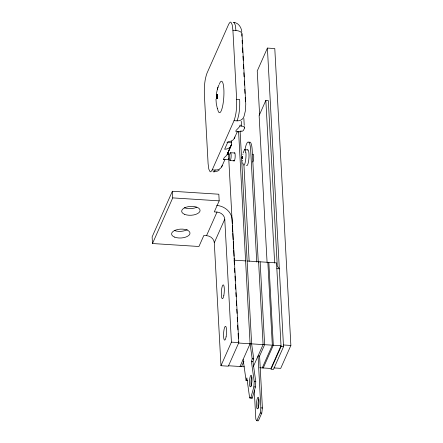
<?xml version="1.0" encoding="UTF-8"?>
<svg xmlns="http://www.w3.org/2000/svg" width="443" height="443" viewBox="0 0 443 443"><rect width="100%" height="100%" fill="white"/><g stroke="black" fill="none" stroke-linecap="round" stroke-linejoin="round"><path stroke-width="0.66" d="M216.782 94.891L216.799 98.745L216.821 94.819M242.299 158.411L242.382 156.484M216.721 98.767L216.86 94.758M216.682 98.75L216.898 94.719L216.649 98.723M242.315 158.428L242.482 156.401L242.255 158.312M247.626 380.67L246.086 380.57L246.845 377.846L249.647 397.875L250.766 397.991L253.878 386.883L254.227 381.534L251.425 361.51L252.189 358.786L250.085 343.762L238.589 131.444M249.647 397.875L252.305 398.091L255.417 386.983L255.766 381.633L252.964 361.604L253.728 358.88L251.63 343.862L240.128 131.543M216.616 98.678L216.976 94.68L216.583 98.617M256.807 420.75L260.235 413.026L260.861 407.887L258.047 355.956L259.587 356.056L262.4 407.986L261.774 413.12L258.347 420.85L256.807 420.75L255.821 419.255L254.254 390.372M216.549 98.54L217.048 94.708M216.278 94.254L217.502 88.7M216.522 98.451L217.087 94.741M242.886 154.535L242.952 154.114M244.442 128.387L243.279 130.652L241.407 131.599M216.477 98.235L217.12 94.796L216.5 98.352M242.238 158.262L242.548 156.473L242.227 158.206M216.461 98.108L217.175 94.946M243.174 152.918L244.464 149.745L247.881 149.867M242.216 158.145L242.581 156.556M216.444 97.969L217.203 95.04M242.21 158.079L242.592 156.606L242.199 158.007M216.428 97.82L217.225 95.151M216.422 97.665L217.247 95.273M217.779 87.847L218.859 85.017M217.325 89.259L217.995 87.177M242.194 157.935L242.614 156.728M227.78 152.957C227.791 155.726 223.311 157.199 223.543 159.375L228.023 159.674M240.444 131.665C230.26 132.684 239.884 128.73 240.195 124.948M228.654 158.627L228.234 159.569M241.07 130.619L240.654 131.56M234.037 120.684C236.501 113.873 236.833 106.475 236.645 99.298L232.907 30.235L232.204 24.797L230.919 22.189L230.15 22.15L228.798 24L206.97 73.228C204.505 80.039 204.168 87.432 204.356 94.614L208.099 163.672L208.803 169.11L210.082 171.723L210.857 171.762L212.208 169.907L234.037 120.684L237.049 120.856A7.891 6.717 23.9 0 0 244.082 116.182L245.339 111.021L245.771 104.194L241.989 33.784M216.417 97.499L217.264 95.406M237.049 120.856C239.602 114.067 239.912 106.647 239.663 99.47L236.645 99.298M242.194 157.852L242.62 156.8M216.411 97.333L217.28 95.55M220.963 365.719L231.418 342.134L224.762 219.158A7.575 6.446 23.9 0 0 217.009 212.059L214.296 211.887L219.185 200.851L218.831 194.222L172.371 191.26L152.126 236.905L152.486 243.534L198.946 246.496L203.841 235.466L206.549 235.637A7.575 6.446 23.9 0 1 214.301 242.736L220.963 365.719L228.355 366.189L238.816 342.605L232.154 219.628A15.151 12.897 23.9 0 0 216.649 205.43M152.486 243.534L172.731 197.888L172.371 191.26M273.99 367.928L280.712 368.36L290.874 345.446L274.793 48.553L267.4 48.077L257.239 70.991L259.631 115.18M230.836 146.162L227.098 154.59L231.501 144.556L227.425 153.97L229.075 154.075M276.842 268.668L279.311 268.823L277.268 265.983L268.308 100.555L265.844 100.4L259.127 115.557L267.079 262.372M206.549 235.637L217.009 212.059M214.301 242.736L224.762 219.158M240.006 366.494L250.085 343.762M241.546 366.594L243.888 361.311M253.285 366.693L263.087 344.593L258.601 261.724M259.31 356.687L264.626 344.693L260.141 261.819M262.25 367.911L272.329 345.18L267.843 262.311M263.236 367.978L273.314 345.247L268.829 262.372M247.139 260.993L276.532 262.865L281.061 346.564L270.983 369.296L273.447 369.451L283.526 346.719L267.4 48.077M242.188 157.769L242.626 156.872M234.197 138.581L237.426 131.399M221.616 166.961L224.972 159.474M216.411 97.155L217.291 95.699M222.281 165.355A7.891 6.717 23.9 0 1 215.243 170.029L213.936 171.878L213.05 171.679M242.188 157.68L242.631 156.949M216.417 96.978L217.297 95.86M242.188 157.597L242.631 157.032M216.837 98.706L216.799 96.718L217.303 96.026M242.194 157.503L242.637 157.115M216.422 96.801L217.303 96.203M242.199 157.415L242.637 157.204M219.363 169.868L217.757 171.015L213.936 171.878M216.433 96.618L217.303 96.375M242.205 157.326L242.631 157.293M216.45 96.436L217.297 96.557M224.352 159.258L223.543 159.375M242.21 157.237L242.631 157.381M216.466 96.258L217.286 96.735M212.208 169.907L215.243 170.029M233.212 22.421C238.262 22.36 241.479 27.305 241.823 31.896M239.846 125.962L241.496 126.067A3.788 1.827 -3.1 0 1 244.386 128.121L244.314 126.759M226.96 142.552L231.661 142.807A7.891 1.65 -86.4 0 1 231.623 141.079M230.598 152.719A3.948 0.825 -86.4 0 1 230.858 158.838A3.948 0.825 -86.4 0 1 229.457 158.389A3.948 0.825 -86.4 0 1 230.598 152.719L234.912 152.996M230.011 160.582L234.325 160.853M172.731 197.888L219.185 200.851M245.599 260.894L234.137 260.163L234.364 264.305M283.476 344.975L290.874 345.446M231.418 342.134L238.816 342.605M281.061 346.564L283.526 346.719M252.189 358.786L253.728 358.88M251.425 361.51L252.964 361.604M228.544 365.763L244.243 366.765M259.681 367.751L270.939 368.465L281.017 345.734L238.627 343.032L238.55 341.653M254.227 381.534L255.766 381.633M253.878 386.883L255.417 386.983M260.861 407.887L262.4 407.986M260.235 413.026L261.774 413.12M232.907 30.235L235.925 30.501A7.891 3.804 -3.1 0 1 241.817 34.77L241.889 36.154M251.192 397.975L252.305 398.091M242.221 157.149L242.626 157.475M244.757 149.662L245.411 150.52L245.832 152.73M216.489 96.087L217.275 96.917M242.232 157.06L242.614 157.564M216.511 95.915L217.258 97.095M242.26 156.9L242.609 157.653M216.538 95.754L217.236 97.272M233.998 22.46L235.272 25.068L235.925 30.501M242.277 156.822L242.598 157.741M216.566 95.599L217.214 97.443M242.293 156.75L242.587 157.824M216.599 95.45L217.192 97.61M242.31 156.689L242.57 157.907M216.633 95.317L217.164 97.77M242.243 156.977L242.559 157.985M216.666 95.19L217.131 97.92M217.38 108.679L216.289 103.645L215.968 99.193M242.327 156.628L242.542 158.057M216.705 95.079L217.098 98.064M242.343 156.573L242.526 158.123M216.743 94.974L217.064 98.191M242.365 156.529L242.509 158.19M216.876 98.656L216.799 96.718L217.031 98.313M243.129 359.45L246.086 380.57M242.67 162.714C244.885 171.164 246.651 154.496 245.832 152.735M242.471 158.295L242.382 157.42L242.487 158.245M216.915 98.595L216.799 96.718L216.992 98.418M216.799 96.718L216.954 98.512M242.382 157.42L242.448 158.339M265.844 100.4L274.654 263.07M258.275 262.156L252.211 150.255A15.782 3.3 -86.4 0 0 248.999 142.53M256.735 262.057L250.672 150.155A15.782 3.3 -86.4 0 0 244.985 149.562M242.116 40.291L242.299 43.741M242.526 47.877L242.786 52.706M242.974 56.15L243.196 60.292M243.423 64.429L243.644 68.565M243.871 72.702L244.093 76.844M244.32 80.98L244.542 85.117M244.769 89.259L244.99 93.395M245.217 97.532L245.439 101.668M243.871 118.569L244.237 125.391M243.949 165.311L249.154 261.326M241.236 121.293L241.496 126.067M228.355 151.417L232.276 223.77M232.353 225.149L232.725 232.038M232.796 233.417L233.134 239.619M233.245 241.684L233.622 248.578M233.694 249.952L234.031 256.154M234.142 258.225L234.253 260.29M234.585 268.447L234.812 272.595M235 276.044L235.261 280.879M235.449 284.334L235.709 289.168M235.897 292.618L236.119 296.766M236.346 300.908L236.606 305.742M236.795 309.192L237.016 313.339M237.243 317.481L237.465 321.624M237.653 325.079L237.913 329.913M238.101 333.363L238.362 338.197M242.542 161.108L242.515 160.222M219.318 84.27A15.782 3.3 -86.4 0 1 223.649 86.795A15.782 3.3 -86.4 0 1 222.104 108.297A15.782 3.3 -86.4 0 1 217.568 108.618M231.667 142.856A7.891 6.717 23.9 0 1 224.64 149.236L228.001 141.66A7.891 6.717 23.9 0 0 234.862 136.981M252.82 154.358A3.948 0.825 -86.4 0 1 253.717 157.154A3.948 0.825 -86.4 0 1 252.748 161.983M247.465 150.005A7.891 1.65 -86.4 0 1 248.955 157.907A7.891 1.65 -86.4 0 1 246.458 165.389M258.369 408.186A5.87 1.229 -86.4 0 1 258.718 398.938M234.347 152.929A4.103 0.858 -86.4 0 1 235.122 157.531A4.103 0.858 -86.4 0 1 233.649 160.405M251.325 386.169A5.87 1.229 -86.4 0 1 251.674 376.921M187.245 229.64A9.22 4.441 -3.1 0 1 174.243 230.476M196.764 207.208A9.22 4.441 -3.1 0 1 184.321 207.745M258.634 406.115A5.87 1.229 -86.4 0 0 258.153 397.216A5.87 1.229 -86.4 0 0 256.519 405.893A5.87 1.229 -86.4 0 0 258.634 406.115M251.596 384.098A5.87 1.229 -86.4 0 0 251.115 375.199A5.87 1.229 -86.4 0 0 249.481 383.876A5.87 1.229 -86.4 0 0 251.596 384.098M174.597 237.105A9.22 4.441 -3.1 0 0 189.792 234.131A9.22 4.441 -3.1 0 0 177.997 229.441A9.22 4.441 -3.1 0 0 174.597 237.105M184.681 214.373A9.22 4.441 -3.1 0 0 199.876 211.4A9.22 4.441 -3.1 0 0 188.081 206.709A9.22 4.441 -3.1 0 0 184.681 214.373M223.848 295.37A6.944 1.451 -86.4 0 0 223.278 284.843A6.944 1.451 -86.4 0 0 221.345 295.11A6.944 1.451 -86.4 0 0 223.848 295.37M226.096 336.807A6.944 1.451 -86.4 0 0 225.526 326.281A6.944 1.451 -86.4 0 0 223.593 336.542A6.944 1.451 -86.4 0 0 226.096 336.807"/></g></svg>
